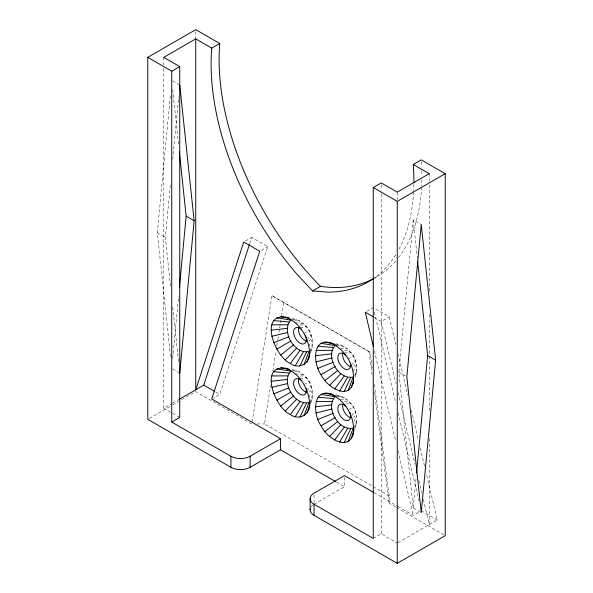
<?xml version="1.0" encoding="UTF-8"?>
<svg xmlns="http://www.w3.org/2000/svg" width="593" height="593" viewBox="0 0 593 593"><rect width="100%" height="100%" fill="white"/><g stroke="black" fill="none" stroke-linecap="round" stroke-linejoin="round"><path stroke-width="0.44" stroke-dasharray="2.96 2.22" d="M395.575 506.978L389.171 503.279L389.26 495.948L374.346 384.257M170.487 356.601L157.36 232.79L170.45 94.198M170.51 286.011L165.358 237.408L170.473 183.259M172.726 159.391L178.626 96.985M172.711 358.424L178.604 296.018M420.444 512.107L413.247 507.949L398.852 372.211L413.247 219.862L421.245 224.48M413.247 507.949L416.197 476.742M310.487 352.642C317.114 339.122 307.278 320.494 292.334 318.589M310.487 403.722C317.114 390.201 307.278 371.574 292.334 369.669M354.985 377.341C361.389 363.287 350.226 344.792 334.837 343.74M354.985 428.413C361.389 414.366 350.226 395.872 334.837 394.812M372.145 367.779L370.069 352.22L271.965 295.677L251.81 423.973L195.742 391.61L172.556 404.997M389.26 495.948L264.515 423.921L270.571 385.532M272.884 370.907L276.056 350.804M276.783 346.23L277.643 340.745M277.791 339.833L278.369 336.179M278.947 332.517L279.518 328.863M279.666 327.951L280.963 319.723M281.542 316.069L283.706 302.356M249.72 243.56L251.721 237.408L267.71 246.636L219.736 394.375L213.339 398.073M310.51 351.197L312.333 346.712M310.51 402.276L312.333 397.792M309.857 351.538L312.763 343.139M309.857 402.61L312.763 394.219M354.673 375.391L357.001 368.683M354.095 428.153L357.001 419.755M355.289 375.08L356.563 372.248M355.289 426.152L356.563 423.328M308.916 346.26L312.333 339.063M308.916 397.34L312.333 390.142M353.146 371.796L356.563 364.606M353.91 421.282L356.563 415.686M306.996 339.811L311.051 334.763M306.996 390.891L311.051 385.843M351.234 365.347L355.289 360.299M351.812 415.708L355.289 411.379M245.324 241.099L251.721 237.408M261.313 250.335L267.71 246.636M374.524 278.221L376.918 276.835M163.757 68.462L163.757 408.229L171.755 403.611M172.556 403.151L178.953 399.452M149.362 418.384L171.755 405.456M303.942 333.459L309.02 330.531M366.867 311.273L373.264 307.582L389.26 316.81L395.842 344.681M374.064 317.277L381.262 321.428L389.26 316.81M303.942 384.538L309.02 381.61M348.18 358.995L353.25 356.067M348.906 409.659L353.25 407.146M314.09 504.258L344.481 486.712L344.481 477.476M373.264 538.422L381.262 533.804L397.258 543.04M398.007 506.533L413.247 515.339L419.644 511.64M398.059 542.573L437.241 519.95L426.197 473.214M290.926 320.087L293.572 319.264L296.663 319.568M335.156 345.623L337.81 344.807L340.893 345.111M290.926 371.166L293.572 370.343L296.663 370.647M299.969 327.64L306.366 326.654M344.207 353.183L350.604 352.19M299.969 378.719L306.366 377.734M346.038 403.974L350.604 403.27M257.251 423.951L264.515 423.921M295.344 322.755L303.282 323.393M340.464 348.365L347.52 348.936M295.344 373.835L303.282 374.472M340.464 399.445L347.52 400.016M337.81 395.887L340.893 396.191M293.861 319.805L299.969 320.983M336.357 345.007L344.207 346.52M293.861 370.884L299.969 372.056M336.357 396.087L344.207 397.599M271.965 295.677L370.069 352.22M172.556 80.893L178.953 84.591M157.36 232.79L165.358 237.408M398.852 372.211L405.249 375.91M215.733 392.069L219.736 394.375M421.245 510.721L437.241 519.95M172.556 368.987L178.953 372.678M374.035 492.694L397.206 506.074M396.383 507.445L443.631 534.723M336.483 482.094L344.481 486.712M163.757 408.229L171.755 412.847M172.556 413.306L179.753 417.465M397.962 353.665L407.732 395.012M411.342 410.297L418.347 439.954M420.252 448.049L424.714 466.921M381.262 321.428L395.909 383.449M398.036 392.44L415.018 464.349M418.836 480.523L421.808 493.109M423.298 499.402L429.243 524.568L429.243 437.545M374.331 312.074L395.768 402.855M398.103 412.743L418.91 500.833M374.398 350.848L395.842 441.629M397.962 450.621L413.247 515.339M369.016 351.708L372.048 374.539M374.353 391.884L389.171 503.279M413.247 219.862L417.331 258.378M172.726 89.602L178.656 145.552M172.748 307.107L178.678 363.049M429.243 173.69L429.243 181.102M429.243 184.801L429.243 292.193M429.243 314.416L429.243 355.148M429.243 356.074L429.243 412.55M397.258 192.162L397.258 199.567M381.262 184.779L381.262 190.331M381.262 194.037L381.262 533.804M314.09 495.022L314.09 502.412M195.742 31.503L195.742 37.982M163.757 57.351L163.757 64.756M421.378 161.689A220.085 127.065 60 0 1 421.682 167.182M421.808 170.806A220.085 127.065 60 0 1 421.882 175.291M421.853 179.716A220.085 127.065 60 0 1 421.653 186.106M421.608 187.01A220.085 127.065 60 0 1 397.933 258.407M395.627 261.172A220.085 127.065 60 0 1 374.517 278.191M413.862 184.334A220.085 127.065 60 0 1 413.655 190.724M413.61 191.628A220.085 127.065 60 0 1 398.162 250.698M395.768 254.76A220.085 127.065 60 0 1 374.331 277.932M311.147 506.8A13.572 7.835 0 0 1 312.919 505.028M300.243 325.149A9.051 5.226 60 0 1 309.842 331.42A9.051 5.226 60 0 1 307.967 341.227M344.481 350.685A9.051 5.226 60 0 1 353.524 355.911A9.051 5.226 60 0 1 353.524 366.355M344.481 401.765A9.051 5.226 60 0 1 353.524 406.991A9.051 5.226 60 0 1 353.524 417.435M300.243 376.229A9.051 5.226 60 0 1 309.294 381.447A9.051 5.226 60 0 1 309.294 391.899"/><path stroke-width="0.89" d="M179.405 88.72L179.753 85.051L194.148 220.789L179.753 373.138L179.36 369.469M179.382 287.761L186.15 216.171L179.338 151.971M416.545 473.073L427.642 355.592L417.628 261.128M435.64 360.21L421.245 512.567L406.85 376.829L421.245 224.48L435.64 360.21L427.642 355.592M285.411 317.018C299.687 322.281 308.716 337.587 309.568 352.375C311.006 363.079 298.924 370.054 290.377 363.457C274.314 356.964 257.532 310.235 288.873 317.804M285.411 368.097C299.687 373.36 308.716 388.667 309.568 403.455C311.006 414.159 298.924 421.134 290.377 414.537C274.848 408.303 257.488 362.241 288.005 368.69M303.942 364.799L309.02 351.427C294.499 354.911 280.645 330.916 290.926 320.087L276.805 317.789M303.942 415.878L309.02 402.499C294.499 405.99 280.645 381.996 290.926 371.166L276.805 368.868M353.673 381.573C348.817 401.809 326.098 386.339 321.043 374.665C313.46 364.45 311.421 337.039 331.376 342.954M353.673 432.653C348.817 452.889 326.098 437.419 321.043 425.744C313.045 415.122 311.829 387.318 332.243 394.226M348.18 390.335L353.25 376.963C338.736 380.447 324.882 356.452 335.156 345.623L321.043 343.325M348.18 441.414L353.25 428.042C338.736 431.526 324.882 407.532 335.156 396.702L321.043 394.404M353.146 383.271C355.785 366.748 345.274 348.536 329.641 342.561M353.146 434.35C355.785 417.828 345.274 399.615 329.641 393.641M179.753 398.993L203.74 385.146L249.438 244.442M306.996 361.967L309.969 352.85M306.996 413.047L309.969 403.929M351.234 387.511L353.665 380.046M351.234 438.59L354.206 429.473M299.969 366.022L306.366 352.242M299.969 417.101L306.366 403.322M344.207 391.565L350.604 377.778M344.207 442.645L350.604 428.858M295.344 365.57L303.282 351.938M295.344 416.649L303.282 403.018M339.581 391.106L347.52 377.474M339.581 442.185L347.52 428.554M290.377 363.457L299.969 350.53M290.377 414.537L299.969 401.609M334.608 388.993L344.207 376.066M334.608 440.073L344.207 427.145M285.411 359.832L296.663 348.113M285.411 410.912L296.663 399.193M329.641 385.368L340.893 373.649M329.641 436.448L340.893 424.729M280.778 354.948L293.572 344.852M280.778 406.027L293.572 395.931M325.016 380.484L337.81 370.395M325.016 431.563L337.81 421.475M335.682 481.635L280.504 449.776L250.12 467.321A13.572 7.835 0 0 1 230.929 467.321L147.768 419.31L147.768 57.351L195.742 29.65L219.736 43.497A220.085 127.065 60 0 0 320.487 286.345A220.085 127.065 60 0 0 373.701 278.628M373.583 278.465A220.085 127.065 60 0 1 328.011 292.127L312.496 290.963L296.974 274.211A220.085 127.065 60 0 1 211.738 48.115L195.742 38.886L163.757 57.351L179.753 66.586L179.753 417.465L171.755 422.075L171.755 71.197L147.768 57.351M171.755 71.197L179.753 66.586M211.738 48.115L219.736 43.497M373.242 492.234L344.481 475.63L314.09 493.176A13.572 7.835 0 0 0 314.09 504.258L373.264 538.422L373.264 187.544L381.262 182.926L397.258 192.162L429.243 173.69L413.247 164.461L421.245 159.843L445.232 173.69L445.232 535.649L397.258 563.35L314.09 515.339A13.572 7.835 0 0 1 310.235 508.772M373.264 187.544L397.258 201.39L445.232 173.69M312.496 290.963L320.487 286.345M276.805 349.129L290.926 340.975M276.805 400.208L290.926 392.055M321.043 374.665L335.156 366.518M171.755 422.075L230.929 456.239A13.572 7.835 0 0 0 250.12 456.239L280.504 438.701L280.504 449.776M321.043 425.744L335.156 417.598M273.758 342.776L288.887 336.742M317.989 368.32L333.125 362.286M273.758 393.856L288.887 387.822M317.989 419.399L333.125 413.358M271.839 336.327L287.612 332.443M316.076 361.863L331.85 357.979M271.839 387.407L287.612 383.523M316.076 412.943L331.85 409.059M271.186 330.212L287.175 328.366M315.417 355.756L331.413 353.902M271.186 381.292L287.175 379.446M315.417 406.828L331.413 404.982M271.839 324.853L287.612 324.794M316.076 350.396L331.85 350.337M271.839 375.932L287.612 375.873M316.076 401.476L331.85 401.409M273.758 320.62L288.887 321.969M317.989 346.156L333.125 347.505M273.758 371.7L288.887 373.049M317.989 397.236L333.125 398.585M334.608 344.674L336.357 345.007M334.608 395.753L336.357 396.087M280.778 316.558L289.31 318.367M325.016 342.102L334.4 344.081M280.778 367.638L289.31 369.446M325.016 393.181L333.548 394.982M373.264 316.81L365.273 312.2L373.338 346.356M186.15 216.171L194.148 220.789M203.74 385.146L214.14 391.143M280.504 438.701L211.738 398.993L259.719 251.254L243.723 242.026L195.742 389.764L195.742 38.886M397.258 201.39L397.258 563.35M314.09 504.258L314.09 515.339M310.117 498.713L310.117 509.795M250.12 456.239L250.12 467.321M230.929 456.239L230.929 467.321M413.247 164.461A220.085 127.065 60 0 1 413.877 182.577M305.514 335.26A9.051 5.226 60 0 1 301.629 343.844A9.051 5.226 60 0 1 293.572 332.058A9.051 5.226 60 0 1 301.629 329.575M306.425 341.071A9.051 5.226 60 0 1 298.59 327.506M350.389 362.946A9.051 5.226 60 0 1 344.763 368.972A9.051 5.226 60 0 1 337.832 356.971A9.051 5.226 60 0 1 345.86 355.111M350.663 366.615A9.051 5.226 60 0 1 342.828 353.043M350.003 412.595A9.051 5.226 60 0 1 345.504 420.355A9.051 5.226 60 0 1 337.81 408.466A9.051 5.226 60 0 1 345.86 406.19M350.663 417.694A9.051 5.226 60 0 1 342.828 404.122M306.151 388.489A9.051 5.226 60 0 1 300.525 394.515A9.051 5.226 60 0 1 293.602 382.507A9.051 5.226 60 0 1 301.629 380.654M306.425 392.151A9.051 5.226 60 0 1 298.59 378.586"/></g></svg>
